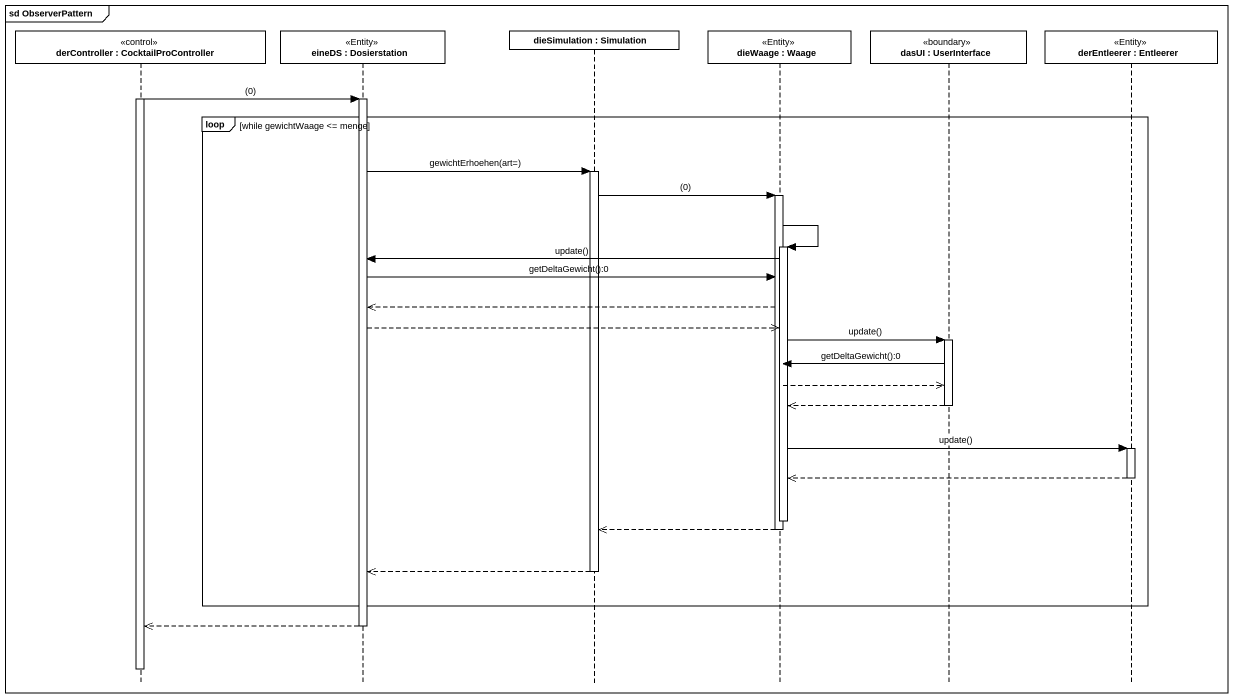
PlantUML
@startuml
mainframe sd ObserverPattern
hide footbox
participant "derController : CocktailProController" as derController <<control>>
participant "eineDS : Dosierstation" as eineDS <<Entity>>
participant "dieSimulation : Simulation" as dieSimulation
participant "dieWaage : Waage" as dieWaage <<Entity>>
participant "dasUI : UserInterface" as dasUI <<boundary>>
participant "derEntleerer : Entleerer" as derEntleerer <<Entity>>

activate derController
derController -> eineDS : (0)
activate eineDS
loop while gewichtWaage <= menge
  eineDS -> dieSimulation : gewichtErhoehen(art=)
  activate dieSimulation
  dieSimulation -> dieWaage : (0)
  activate dieWaage
  dieWaage -> dieWaage
  activate dieWaage
  dieWaage -> eineDS : update()
  eineDS -> dieWaage : getDeltaGewicht():0
  dieWaage -->> eineDS
  eineDS -->> dieWaage
  dieWaage -> dasUI : update()
  activate dasUI
  dasUI -> dieWaage : getDeltaGewicht():0
  dieWaage -->> dasUI
  dasUI -->> dieWaage
  deactivate dasUI
  dieWaage -> derEntleerer : update()
  activate derEntleerer
  derEntleerer -->> dieWaage
  deactivate derEntleerer
  deactivate dieWaage
  dieWaage -->> dieSimulation
  deactivate dieWaage
  dieSimulation -->> eineDS
  deactivate dieSimulation
end
eineDS -->> derController
deactivate eineDS
deactivate derController
@enduml
